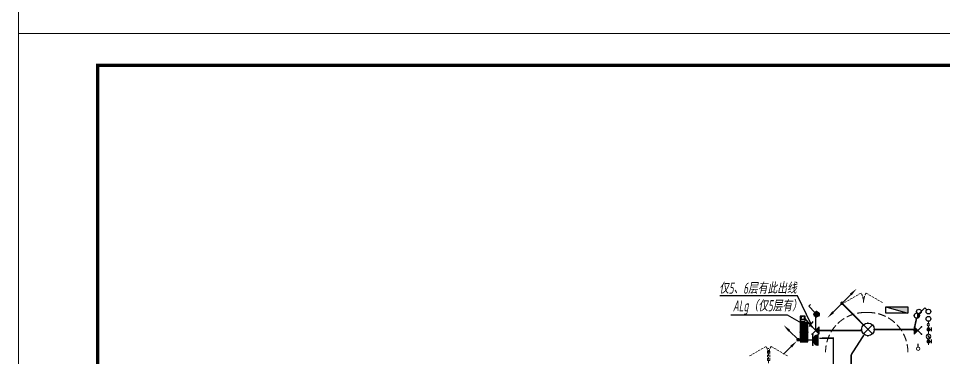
# Model space of a CAD drawing. Extents: x 2803505 to 5851001, y -1372902 to 24339.
# Drawn here: x 3242160 to 3271388, y -937073 to -926379 of the extents above; entities that cross this region are included whole.
import ezdxf
from ezdxf.enums import TextEntityAlignment as Align

# ---------------------------------------------------------------- set-up
doc = ezdxf.new("R2010")
doc.units = 0
doc.header["$LTSCALE"] = 1000
doc.header["$MEASUREMENT"] = 0
doc.linetypes.add('DASH', pattern=[0.35, 0.25, -0.1])
doc.linetypes.add('HIDDEN', pattern=[0.375, 0.25, -0.125])
doc.layers.get('0').update_dxf_attribs({"linetype": 'CONTINUOUS'})
for name, color, linetype in [('!!电气', 1, 'CONTINUOUS'), ('DIM-照明', 7, 'CONTINUOUS'), ('EQUIP-插座', 3, 'CONTINUOUS'), ('EQUIP-照明', 3, 'CONTINUOUS'), ('EQUIP-箱柜', 3, 'CONTINUOUS'), ('EQUIP_消火栓', 7, 'CONTINUOUS'), ('LWIRE', 4, 'CONTINUOUS'), ('TEL_TEXT', 7, 'CONTINUOUS'), ('VPIPE-凝结', 150, 'CONTINUOUS'), ('VPIPE-消防', 1, 'TG_X'), ('VPIPE-给水', 3, 'TG_J'), ('WIRE-动力', 7, 'CONTINUOUS'), ('WIRE-插座', 2, 'CONTINUOUS'), ('WIRE-照明', 2, 'CONTINUOUS'), ('污水', 3, 'CONTINUOUS'), ('给水', 4, 'CONTINUOUS')]:
    doc.layers.add(name, color=color, linetype=linetype)
for name, color, linetype, lineweight in [('STAIR', 252, 'CONTINUOUS', 20), ('VPIPE-废水', 31, 'TG_F', 18), ('WINDOW', 146, 'CONTINUOUS', 20), ('图框', 147, 'CONTINUOUS', 20), ('平面-空调室内机', 176, 'CONTINUOUS', 9), ('平面-空调预留孔', 252, 'CONTINUOUS', 15)]:
    doc.layers.add(name, color=color, linetype=linetype, lineweight=lineweight)
doc.styles.add('_TEL_DIM', font='SIMPLEX', dxfattribs={"width": 0.8, "height": 3.5, "bigfont": 'HZTXT'})
doc.styles.add('HZTXT', font='gbeitc.shx', dxfattribs={"width": 0.8, "height": 400, "bigfont": 'hztxt.shx'})
doc.styles.get("Standard").update_dxf_attribs({"font": 'gbenor.shx', "bigfont": 'gbcbig.shx'})
doc.styles.add('TG_LINETYPE', font='SIMPLEX', dxfattribs={"width": 0.8, "height": 3, "bigfont": 'HZTXT'})
doc.linetypes.add('TG_F', pattern='A,2,-0.3,["F",TG_LINETYPE,S=0.1,R=0,X=-0.23,Y=-0.15],0', length=2.3)
doc.linetypes.add('TG_J', pattern='A,2,-0.22,["J",TG_LINETYPE,S=0.1,R=0,X=-0.18,Y=-0.15],0', length=2.22)
doc.linetypes.add('TG_X', pattern='A,4,-0.3,["X",TG_LINETYPE,S=0.1,R=0,X=-0.23,Y=-0.15],0', length=4.3)

# ---------------------------------------------------------------- blocks, each defined once
blk = doc.blocks.new('$TwtSys$00000434')
at = {"color": 252}
for p, q in [((-0.5, 0.5), (-0.5, -0.5)), ((-0.5, -0.5), (0.5, 0.5)), ((0.5, 0.5), (-0.5, 0.5)), ((0.5, -0.5), (0.5, 0.5)), ((-0.5, -0.5), (0.5, -0.5))]:
    blk.add_line(p, q, dxfattribs=at)
blk.add_solid([(0.5, -0.5), (0.5, 0.5), (-0.5, -0.5)], dxfattribs=at)
blk = doc.blocks.new('A$C2705576B')
at = {"layer": '给水'}
h = blk.add_hatch(color=252, dxfattribs=at)
edge = h.paths.add_edge_path()
edge.add_arc((417, -1741), 47.2, 0, 360)
h = blk.add_hatch(color=252, dxfattribs=at)
edge = h.paths.add_edge_path()
edge.add_arc((795, -1741), 47.2, 0, 360)
at = {"layer": '给水', "color": 252}
for p, q in [((363, -1645), (472, -1645)), ((417, -1741), (417, -1645)), ((601, -1768), (525, -1704)), ((525, -1704), (564, -1715)), ((740, -1645), (849, -1645)), ((795, -1741), (795, -1645))]:
    blk.add_line(p, q, dxfattribs=at)
at = {"layer": '给水', "color": 252, "const_width": 35.4}
for points in [[(499, -1741), (302, -1741)], [(903, -1741), (641, -1741)], [(1053, -1741), (978, -1741)]]:
    blk.add_lwpolyline(points, dxfattribs=at)
at = {"layer": '给水', "color": 252}
for centre, radius in [((417, -1741), 47.2), ((570, -1741), 70.8), ((795, -1741), 47.2), ((941, -1741), 37.5)]:
    blk.add_circle(centre, radius, dxfattribs=at)
blk = doc.blocks.new('dongkong')
at = {"layer": '平面-空调预留孔', "color": 8, "linetype": 'HIDDEN', "ltscale": 0.3}
for p, q in [((-603836, 210821), (-603836, 210511)), ((-603836, 210821), (-603756, 210821)), ((-603796, 210900), (-603796, 210431)), ((-603756, 210821), (-603756, 210511))]:
    blk.add_line(p, q, dxfattribs=at)
blk.add_lwpolyline([(-603756, 210511), (-603836, 210511)], dxfattribs=at)
blk = doc.blocks.new('A$C1C403CBE')
at = {"layer": 'STAIR', "color": 252, "linetype": 'DASH'}
blk.add_lwpolyline([(11200, 11020, -0.414214), (12450, 12270), (12550, 12270, -0.414214), (13800, 11020)], format="xyb", dxfattribs=at)
at = {"layer": 'VPIPE-凝结', "color": 252}
blk.add_line((14125, 11180), (14125, 11278), dxfattribs=at)
at = {"layer": 'VPIPE-废水', "color": 252}
blk.add_circle((14125, 11125), 55, dxfattribs=at)
at = {"layer": 'VPIPE-消防', "color": 252, "linetype": 'Continuous'}
blk.add_circle((14150, 12300), 75, dxfattribs=at)
at = {"layer": 'VPIPE-给水', "color": 252, "linetype": 'Continuous'}
for centre in [(14450, 12300), (14450, 12070)]:
    blk.add_circle(centre, 75, dxfattribs=at)
at = {"layer": 'WINDOW', "color": 252, "linetype": 'DASH', "ltscale": 0.3}
for points in [[(11800, 12583), (12320, 12883, -0.131652), (12400, 12583)], [(12998, 12583), (12479, 12883, 0.131652), (12398, 12583)], [(8800, 10900), (9320, 11200, -0.131652), (9400, 10900)], [(9998, 10900), (9479, 11200, 0.131652), (9398, 10900)]]:
    blk.add_lwpolyline(points, format="xyb", dxfattribs=at)
at = {"layer": 'EQUIP_消火栓', "color": 252, "xscale": -700, "yscale": 200, "zscale": 700, "rotation": 180}
blk.add_blockref('$TwtSys$00000434', (13450, 12350), dxfattribs=at)
at = {"layer": '平面-空调室内机', "color": 252, "ltscale": 0.3, "xscale": -1, "rotation": 180}
blk.add_blockref('dongkong', (613196, 221571), dxfattribs=at)
at = {"layer": '污水', "color": 252, "xscale": -1, "rotation": 269.999999999891}
blk.add_blockref('A$C2705576B', (16191, 10942), dxfattribs=at)
blk = doc.blocks.new('$equip$00001237')
for p, q in [((-0.5, 1.05), (-0.5, 1)), ((-0.5, 1), (0.5, 1)), ((0.5, 1.05), (0.5, 1)), ((0.5, 0.5), (-0.5, 0.5)), ((0, 0.5), (0, 0))]:
    blk.add_line(p, q)
blk.add_arc((0, 1), 0.5, 180, 0)
for p in [(0, 1), (-0.5, 0.5), (0, 0), (0.5, 0.5)]:
    blk.add_point(p)
for points in [[(0.433, 0.75), (-0.433, 0.75), (0.5, 1), (-0.5, 1)], [(0.25, 0.567), (-0.25, 0.567), (0.433, 0.75), (-0.433, 0.75)], [(0, 0.5), (0, 0.5), (0.25, 0.567), (-0.25, 0.567)]]:
    blk.add_solid(points)
at = {"flags": 9}
blk.add_attdef('A', (0, 0), '', height=0.00002, dxfattribs=at)
blk = doc.blocks.new('$equip$00001154')
for p, q in [((0, 0.283), (0, -0.283)), ((0, 0.283), (0.566, -0.283)), ((0.566, 0.283), (0, -0.283))]:
    blk.add_line(p, q)
for p in [(0, 0.004), (0.283, 0), (0.566, 0.283), (0.566, -0.283)]:
    blk.add_point(p)
blk.add_solid([(0, -0.283), (0.283, 0), (0, 0.283)])
at = {"layer": 'TEL_TEXT', "style": '_TEL_DIM', "flags": 1}
blk.add_attdef('A', text='', height=0.00002, dxfattribs=at).set_placement((0, 0), align=Align.MIDDLE_CENTER)
blk = doc.blocks.new('$equip$00002539')
for p, q in [((-0.354, 0.354), (0.354, -0.354)), ((0.354, 0.354), (-0.354, -0.354))]:
    blk.add_line(p, q)
at = {"const_width": 0.032}
blk.add_lwpolyline([(-0.5, 0, 1), (0.5, 0, 1), (-0.5, 0, 0.911406)], format="xyb", dxfattribs=at)
blk.add_circle((0, 0), 0.5)
for p in [(-0.5, 0), (0, 0.5), (0.5, 0), (0, -0.5)]:
    blk.add_point(p)
at = {"color": 7, "style": '_TEL_DIM', "flags": 1}
blk.add_attdef('A', text='', height=0.00002, dxfattribs=at).set_placement((0, 0), align=Align.MIDDLE_CENTER)
blk = doc.blocks.new('$equip$00001213')
for p, q in [((0.147, 0.356), (0.625, 0.833)), ((0.625, 0.833), (0.766, 0.692))]:
    blk.add_line(p, q)
blk.add_circle((0, 0.208), 0.208)
for p in [(-0.208, 0.208), (0, 0.417), (0, 0), (0.208, 0.208)]:
    blk.add_point(p)
for points in [[(0.104, 0.389), (0.104, 0.028), (0, 0.417), (0, 0)], [(0.18, 0.313), (0.18, 0.104), (0.104, 0.389), (0.104, 0.028)], [(0.208, 0.208), (0.208, 0.208), (0.18, 0.313), (0.18, 0.104)]]:
    blk.add_solid(points)
at = {"flags": 9}
blk.add_attdef('A', (0, 0), '', height=0.00002, dxfattribs=at)
blk = doc.blocks.new('$TelecSys$00000079')
for p, q in [((0.7, 0.7), (0, 0)), ((0.104, 0.104), (0.104, 0.104)), ((-0.104, -0.104), (-0.104, -0.104))]:
    blk.add_line(p, q)
at = {"const_width": 0.142}
blk.add_lwpolyline([(-0.071, 0, 1), (0.071, 0, 1)], format="xyb", close=True, dxfattribs=at)
blk.add_solid([(0.63, 0.77), (0.77, 0.63), (1.15, 1.15)])
at = {"width": 0.8, "flags": 9}
blk.add_attdef('A', (0, 0), '', height=0.00002, dxfattribs=at)
blk = doc.blocks.new('A$C04F44ECC')
at = {"layer": '!!电气'}
for p, q in [((0, 0), (-300, 0)), ((-300, 0), (-300, -300)), ((-250, -200), (-250, 0)), ((0, 0), (-223, -27)), ((-50, 0), (-50, -200)), ((0, -300), (0, 0)), ((-223, -27), (-300, -300)), ((-300, -300), (0, -300)), ((-50, -200), (-250, -200))]:
    blk.add_line(p, q, dxfattribs=at)
blk = doc.blocks.new('$equip$00001962')
for p, q in [((0.147, 0.356), (0.625, 0.833)), ((0.625, 0.833), (0.766, 0.692))]:
    blk.add_line(p, q)
blk.add_circle((0, 0.208), 0.208)
for p in [(-0.208, 0.208), (0, 0.417), (0, 0), (0.208, 0.208)]:
    blk.add_point(p)
for points in [[(-0.18, 0.313), (0.18, 0.313), (-0.208, 0.208), (0.208, 0.208)], [(-0.18, 0.104), (0.18, 0.104), (-0.208, 0.208), (0.208, 0.208)], [(-0.104, 0.389), (0.104, 0.389), (-0.18, 0.313), (0.18, 0.313)], [(-0.104, 0.028), (0.104, 0.028), (-0.18, 0.104), (0.18, 0.104)], [(0, 0.417), (0, 0.417), (-0.104, 0.389), (0.104, 0.389)], [(0, 0), (0, 0), (-0.104, 0.028), (0.104, 0.028)]]:
    blk.add_solid(points)
at = {"layer": 'TEL_TEXT', "style": '_TEL_DIM', "flags": 1}
blk.add_attdef('A', text='', height=0.00002, dxfattribs=at).set_placement((0, 0), align=Align.MIDDLE_CENTER)
blk = doc.blocks.new('$TelecSys$00000080')
for p, q in [((-0.7, -0.7), (0, 0)), ((0.104, 0.104), (0.104, 0.104)), ((-0.104, -0.104), (-0.104, -0.104))]:
    blk.add_line(p, q)
at = {"const_width": 0.142}
blk.add_lwpolyline([(0.071, 0, 1), (-0.071, 0, 1)], format="xyb", close=True, dxfattribs=at)
blk.add_solid([(-0.63, -0.77), (-0.77, -0.63), (-1.15, -1.15)])
at = {"width": 0.8, "flags": 9}
blk.add_attdef('A', (0, 0), '', height=0.00002, rotation=180, dxfattribs=at)
blk = doc.blocks.new('*X310')
at = {"color": 0}
for p, q in [((-250, 33), (-83, 200)), ((-250, 68), (-118, 200)), ((-250, 104), (-154, 200)), ((-250, 139), (-189, 200)), ((-250, 174), (-224, 200)), ((-247, 0), (-47, 200)), ((-212, 0), (-12, 200)), ((-177, 0), (23, 200)), ((-141, 0), (59, 200)), ((-106, 0), (94, 200)), ((-71, 0), (129, 200)), ((-35, 0), (165, 200)), ((0, 0), (200, 200)), ((35, 0), (235, 200)), ((71, 0), (250, 179)), ((106, 0), (250, 144)), ((141, 0), (250, 109)), ((177, 0), (250, 73)), ((212, 0), (250, 38)), ((247, 0), (250, 3))]:
    blk.add_line(p, q, dxfattribs=at)
blk = doc.blocks.new('$equip$00002943')
for p, q in [((-0.75, 0.6), (-0.75, 0)), ((0.75, 0.6), (-0.75, 0.6)), ((-0.75, 0), (0.75, 0)), ((0.75, 0), (0.75, 0.6))]:
    blk.add_line(p, q)
for points, const_width in [([(-0.75, 0.3), (0.75, 0.3)], 0.6), ([(-0.75, 0.6), (-0.75, 0), (0.75, 0), (0.75, 0.6), (-0.75, 0.6), (-0.75, 0)], 0.05)]:
    blk.add_lwpolyline(points, dxfattribs=dict(const_width=const_width))
for p in [(-0.75, 0.3), (0, 0.6), (0, 0), (0.75, 0.3)]:
    blk.add_point(p)
at = {"xscale": 0.00300000000061118, "yscale": 0.00300000000061118, "zscale": 0.00300000000061118}
blk.add_blockref('*X310', (0, 0), dxfattribs=at)
at = {"color": 7, "style": '_TEL_DIM', "flags": 1}
for tag in ['A', 'REMARK']:
    blk.add_attdef(tag, text='', height=0.00002, dxfattribs=at).set_placement((0, 0), align=Align.MIDDLE_CENTER)
blk = doc.blocks.new('$TelecSys$00000081')
for p, q in [((0.104, 0.104), (0.104, 0.104)), ((-1.15, -1.15), (-0.55, -0.55)), ((-0.104, -0.104), (-0.104, -0.104))]:
    blk.add_line(p, q)
at = {"const_width": 0.142}
blk.add_lwpolyline([(0.071, 0, 1), (-0.071, 0, 1)], format="xyb", close=True, dxfattribs=at)
blk.add_solid([(-0.62, -0.48), (-0.48, -0.62), (-0.1, -0.1)])
at = {"width": 0.8, "flags": 9}
blk.add_attdef('A', (0, 0), '', height=0.00002, rotation=180, dxfattribs=at)

msp = doc.modelspace()

# ---------------------------------------------------------------- linework, layer by layer
at = {"layer": '!!电气'}
for p, q in [((3266773.4, -935126.8), (3264320.8, -935126.8)), ((3267204.3, -936021.2), (3266773.4, -935126.8)), ((3267263.6, -935942.5), (3267145, -936100))]:
    msp.add_line(p, q, dxfattribs=at)
at = {"layer": '!!电气', "color": 6}
for p, q in [((3264666.9, -935728), (3266450.6, -935728)), ((3266450.6, -935728), (3266967, -936020.8))]:
    msp.add_line(p, q, dxfattribs=at)
at = {"layer": 'WIRE-动力', "color": 6, "const_width": 50}
msp.add_lwpolyline([(3267462.1, -936468.8), (3267908.1, -936461.6), (3267908.1, -938982.9)], dxfattribs=at)
at = {"layer": 'WIRE-插座', "color": 2, "const_width": 50}
for points in [[(3268870.9, -936365.8), (3268471.7, -936985.8)], [(3268471.7, -936985.8), (3268471.7, -939976.9)]]:
    msp.add_lwpolyline(points, dxfattribs=at)
at = {"layer": 'WIRE-照明', "color": 2, "const_width": 50}
for points in [[(3268858.2, -936045.8), (3268181.3, -935362.7)], [(3267245.7, -936119.6), (3267012.1, -935847.9), (3267012.1, -935847.9)], [(3270536.1, -935834.8), (3270474.9, -936122.5)], [(3269199, -936187.9), (3270462.1, -936187.9)], [(3267462.1, -936222.9), (3268809, -936222.9)]]:
    msp.add_lwpolyline(points, dxfattribs=at)
at = {"layer": 'WIRE-照明', "linetype": 'Continuous', "const_width": 50}
msp.add_lwpolyline([(3267349, -936222.9), (3267348.9, -935786.2)], dxfattribs=at)
at = {"layer": '图框'}
for points in [[(3242159.7, -867453.6), (3326259.7, -867453.6), (3326259.7, -926853.6), (3242159.7, -926853.6)], [(3242159.7, -926853.6), (3326259.7, -926853.6), (3326259.7, -986253.6), (3242159.7, -986253.6)]]:
    msp.add_lwpolyline(points, close=True, dxfattribs=at)
at = {"layer": '图框', "const_width": 100}
msp.add_lwpolyline([(3325259.7, -985253.6), (3325259.7, -927853.6), (3244659.7, -927853.6), (3244659.7, -985253.6)], close=True, dxfattribs=at)

# ---------------------------------------------------------------- block references
at = {"layer": '!!电气'}
msp.add_blockref('A$C1C403CBE', (3256462.1, -947922.9), dxfattribs=at)
at = {"xscale": 0.5, "yscale": 0.5, "zscale": 0.5}
msp.add_blockref('A$C04F44ECC', (3267012.1, -935772.9), dxfattribs=at)
at = {"layer": 'EQUIP-插座', "color": 2, "xscale": 320, "yscale": 320, "zscale": 320, "rotation": 270.0000000494923}
msp.add_blockref('$equip$00001237', (3267102.1, -936522.3), dxfattribs=at)
at = {"layer": 'EQUIP-照明', "xscale": 400, "yscale": 400, "zscale": 400}
for name, p, rotation in [('$equip$00001962', (3267462.1, -935708.4), 89.99999999025464), ('$equip$00001154', (3267462.1, -936222.9), 180.0000000022976)]:
    msp.add_blockref(name, p, dxfattribs=dict(at, rotation=rotation))
at = {"layer": 'EQUIP-照明', "color": 2, "xscale": 400, "yscale": 400, "zscale": 400}
msp.add_blockref('$equip$00001213', (3270545.5, -935835.3), dxfattribs=at)
at = {"layer": 'EQUIP-照明', "color": 6, "xscale": 400, "yscale": 400, "zscale": 400}
msp.add_blockref('$equip$00002539', (3268999, -936187.9), dxfattribs=at)
at = {"layer": 'EQUIP-照明', "color": 2, "xscale": 399.9999999999999, "yscale": 399.9999999999999, "zscale": 399.9999999999999, "rotation": 4.0278642738438e-05}
msp.add_blockref('$equip$00001154', (3270462.1, -936222.9), dxfattribs=at)
at = {"layer": 'EQUIP-箱柜', "color": 2, "xscale": 400, "yscale": 400, "zscale": 400, "rotation": 270.0000000494801}
msp.add_blockref('$equip$00002943', (3266862.1, -936278.3), dxfattribs=at)
at = {"layer": 'LWIRE', "color": 6, "xscale": 400, "yscale": 400, "zscale": 400}
msp.add_blockref('$TelecSys$00000079', (3268181.3, -935362.7), dxfattribs=at)
at = {"layer": 'LWIRE', "color": 2, "yscale": 400, "zscale": 400}
for name, p, xscale in [('$TelecSys$00000080', (3268181.3, -935362.7), 400), ('$TelecSys$00000079', (3266793.9, -936509.9), -400), ('$TelecSys$00000081', (3266793.9, -936509.9), 400)]:
    msp.add_blockref(name, p, dxfattribs=dict(at, xscale=xscale))

# ---------------------------------------------------------------- texts
at = {"layer": 'DIM-照明', "color": 7, "style": 'HZTXT', "width": 0.7}
msp.add_text('仅5、6层有此出线', height=350, dxfattribs=at).set_placement((3264295.5, -935060.1, 1500))
at = {"layer": 'DIM-照明', "style": 'HZTXT', "width": 0.7}
msp.add_text('ALg（仅5层有）', height=350, dxfattribs=at).set_placement((3264732.2, -935614.5))

doc.saveas('drawing.dxf')
